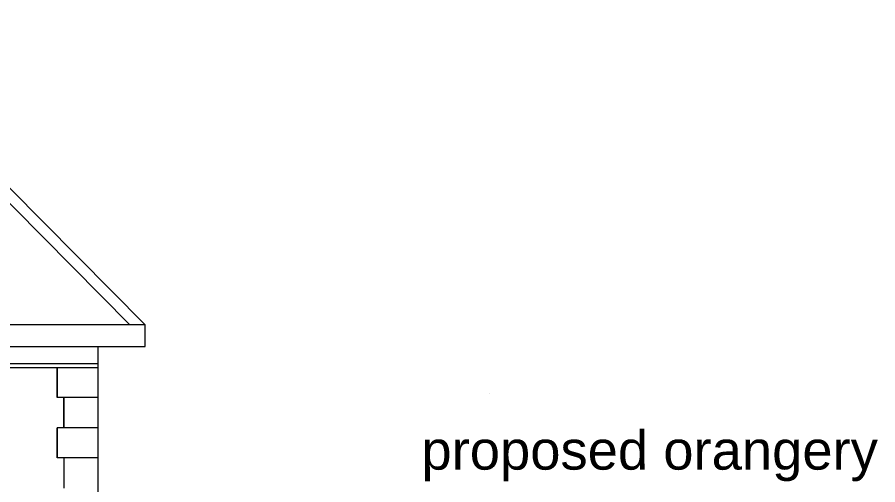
# Model space of a CAD drawing. Header units: millimetres. Extents: x -5841 to 140562, y 1006 to 102310.
# Drawn here: x 51541 to 59729, y 87990 to 92436 of the extents above; entities that cross this region are included whole.
import ezdxf

# ---------------------------------------------------------------- set-up
doc = ezdxf.new("R2010")
doc.units = ezdxf.units.MM
doc.header["$LTSCALE"] = 10
doc.layers.add('PDF17_0', color=7, linetype='Continuous')
doc.layers.add('PDF17_Text', color=7, linetype='Continuous')
doc.layers.add('PDF17_22_ROAD_OR_TRACK', color=7, linetype='Continuous', true_color=0x767676)
doc.styles.add('PDF ArialMT', font='arial.ttf')

msp = doc.modelspace()

# ---------------------------------------------------------------- linework, layer by layer
at = {"layer": 'PDF17_0', "lineweight": 0}
for points in [[(46962.88082, 89305.18756), (46962.88082, 89511.01618), (49856.956, 92436.27752), (52757.26842, 89511.01618), (39216.23992, 89511.01618)], [(47100.0999, 89511.01618), (49856.956, 92292.8212), (52613.8121, 89511.01618)], [(42472.0745, 91837.50334), (41854.58864, 91837.50334), (39216.23992, 89511.01618), (39216.23992, 89305.18756), (52757.26842, 89305.18756), (52757.26842, 89511.01618)], [(52308.18778, 89305.18756), (52308.18778, 87097.20778)], [(46688.44266, 89105.59616), (52308.18778, 89105.59616)], [(46694.67989, 89143.01955), (52308.18778, 89143.01955)], [(52308.18778, 88818.68354), (51983.85177, 88818.68354), (51983.85177, 88531.77091), (51983.85177, 88818.68354), (51921.47946, 88818.68354), (51921.47946, 89105.59616), (51921.47946, 88818.68354)], [(51983.85177, 88244.85829), (51921.47946, 88244.85829), (51921.47946, 88531.77091), (51921.47946, 88244.85829)], [(52308.18778, 88531.77091), (51921.47946, 88531.77091)], [(52308.18778, 88244.85829), (51983.85177, 88244.85829), (51983.85177, 87957.94566)]]:
    msp.add_lwpolyline(points, dxfattribs=at)
at = {"layer": 'PDF17_22_ROAD_OR_TRACK', "lineweight": 0}
msp.add_lwpolyline([(56038.05192, 88862.34416), (56038.05192, 88862.34416)], dxfattribs=at)

# ---------------------------------------------------------------- texts
at = {"layer": 'PDF17_Text', "insert": (55386.69592, 88263.54777), "char_height": 370.4035781, "attachment_point": 4, "style": 'PDF ArialMT'}
msp.add_mtext('proposed orangery', dxfattribs=at)

doc.saveas('drawing.dxf')
